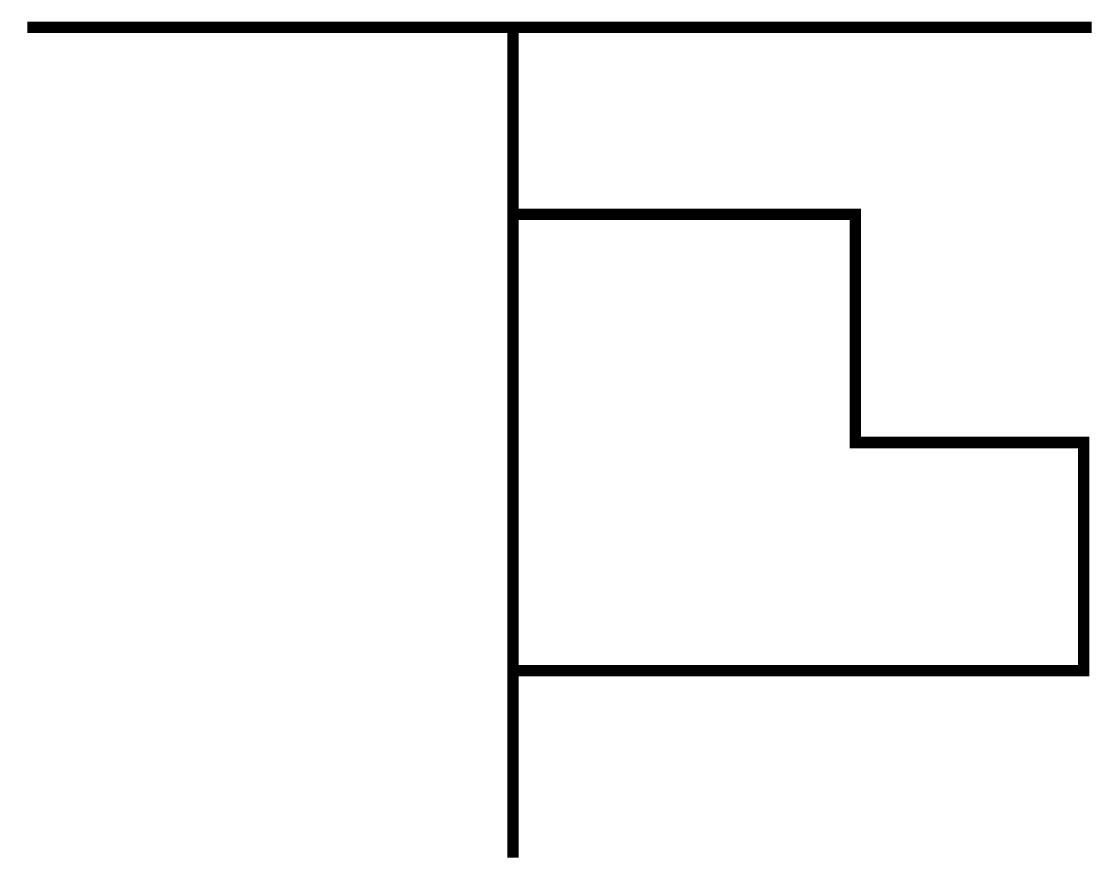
# Model space of a CAD drawing. Extents: x 3.19 to 12.62, y 0.23 to 7.61.
import ezdxf

# ---------------------------------------------------------------- set-up
doc = ezdxf.new("R2010")
doc.units = 0
doc.header["$MEASUREMENT"] = 0
doc.layers.get('0').update_dxf_attribs({"linetype": 'CONTINUOUS'})

msp = doc.modelspace()

# ---------------------------------------------------------------- linework, layer by layer
at = {"const_width": 0.1}
for points in [[(3.2427, 7.5613), (12.571, 7.5613)], [(7.5, 7.5613), (7.5, 0.283)], [(7.5, 5.9221), (10.5, 5.9221), (10.5, 3.9221), (12.5, 3.9221), (12.5, 1.9221), (7.5, 1.9221), (7.5, 1.9221), (7.5, 0.6309)]]:
    msp.add_lwpolyline(points, dxfattribs=at)

doc.saveas('drawing.dxf')
